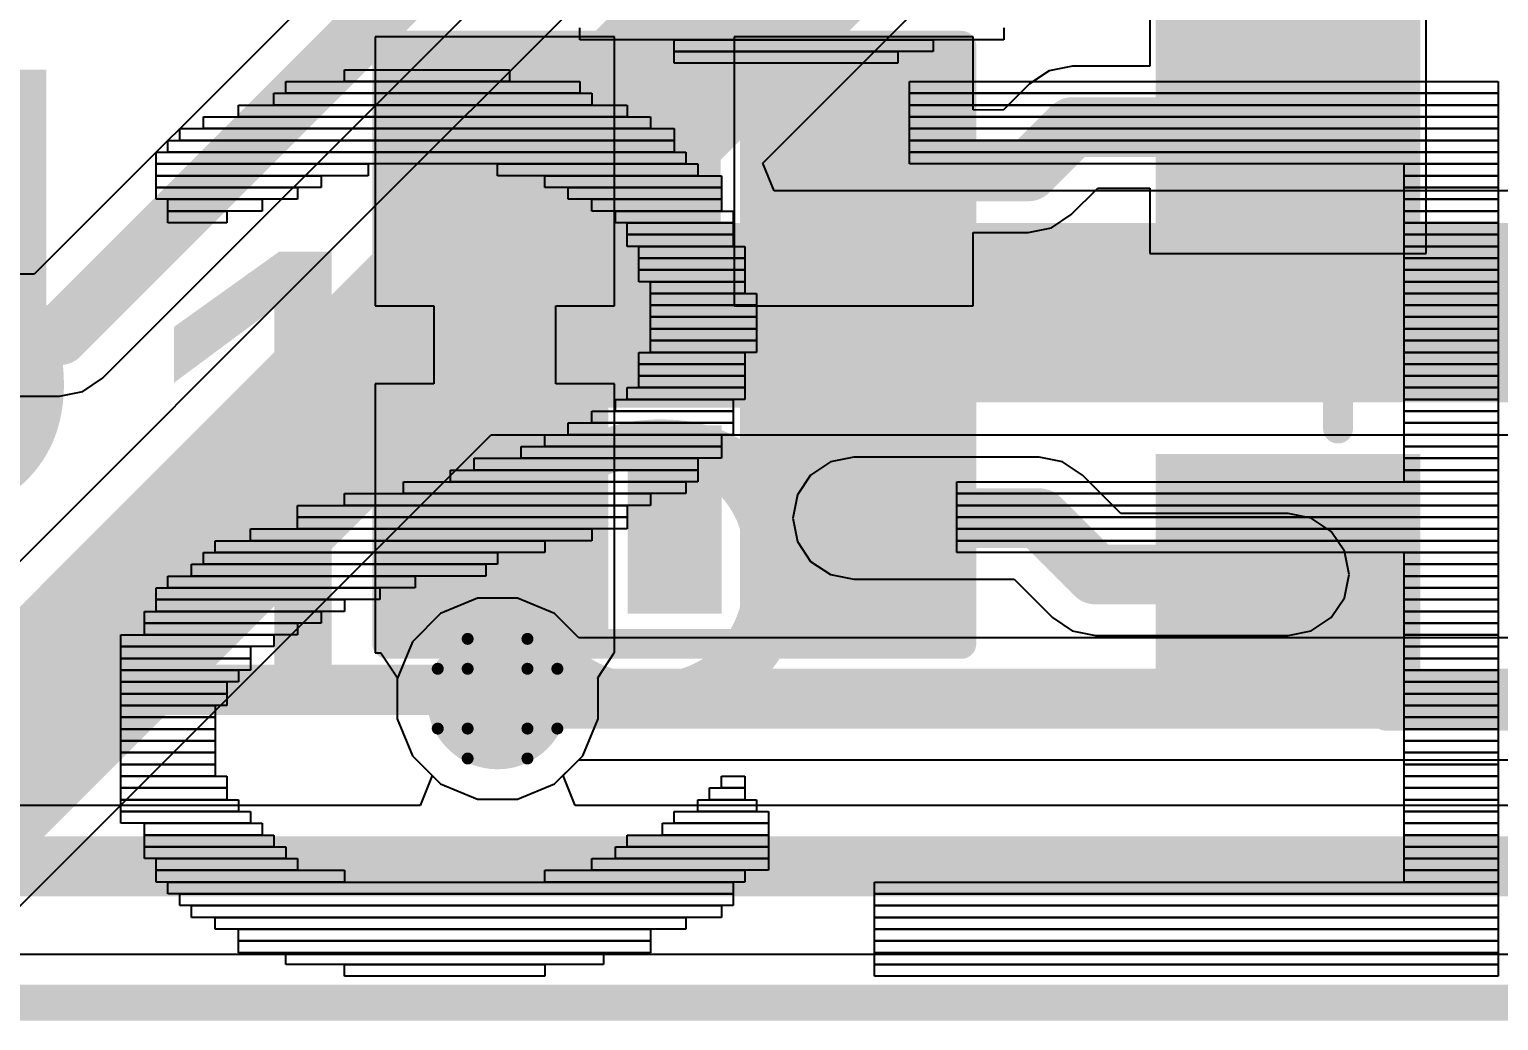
# Model space of a CAD drawing. Header units: inches. Extents: x -1 to 13, y -1.6 to 0.5.
# Drawn here: x 0.399 to 0.6446, y -1.4986 to -1.3329 of the extents above; entities that cross this region are included whole.
import ezdxf

# ---------------------------------------------------------------- set-up
doc = ezdxf.new("R2010")
doc.units = ezdxf.units.IN
doc.header["$MEASUREMENT"] = 0
for name, color, linetype in [('Board_outline', 216, 'Continuous'), ('Bottom Layer', 5, 'Continuous'), ('Bottom Overlay', 54, 'Continuous'), ('Drill Drawing', 1, 'Continuous'), ('Top Glue Points', 56, 'Continuous'), ('Top Layer', 1, 'Continuous'), ('Top Overlay', 2, 'Continuous'), ('Top Paste', 8, 'Continuous'), ('Top Solder', 216, 'Continuous'), ('Via Holes', 16, 'Continuous')]:
    doc.layers.add(name, color=color, linetype=linetype)
doc.styles.add('Arial', font='', dxfattribs={"height": 0.2})
doc.styles.get('Arial').set_extended_font_data('Arial')

# ---------------------------------------------------------------- blocks, each defined once
blk = doc.blocks.new('SOT_23_1')
at = {"layer": 'Top Layer'}
for points in [[(-0.01614, 0.05748), (0.01614, 0.05748), (0.01614, 0.02126), (-0.01614, 0.02126)], [(-0.05354, -0.02126), (-0.02126, -0.02126), (-0.02126, -0.05748), (-0.05354, -0.05748)], [(0.02126, -0.02126), (0.05354, -0.02126), (0.05354, -0.05748), (0.02126, -0.05748)]]:
    blk.add_hatch(color=1, dxfattribs=at).paths.add_polyline_path(points)
at = {"layer": 'Top Paste'}
for points in [[(-0.01614, 0.05748), (0.01614, 0.05748), (0.01614, 0.02126), (-0.01614, 0.02126)], [(-0.05354, -0.02126), (-0.02126, -0.02126), (-0.02126, -0.05748), (-0.05354, -0.05748)], [(0.02126, -0.02126), (0.05354, -0.02126), (0.05354, -0.05748), (0.02126, -0.05748)]]:
    blk.add_hatch(color=8, dxfattribs=at).paths.add_polyline_path(points)
at = {"layer": 'Top Solder'}
for points in [[(-0.02014, 0.06148), (0.02014, 0.06148), (0.02014, 0.01726), (-0.02014, 0.01726)], [(-0.05754, -0.01726), (-0.01726, -0.01726), (-0.01726, -0.06148), (-0.05754, -0.06148)], [(0.01726, -0.01726), (0.05754, -0.01726), (0.05754, -0.06148), (0.01726, -0.06148)]]:
    blk.add_hatch(color=216, dxfattribs=at).paths.add_polyline_path(points)
at = {"layer": 'Top Overlay', "const_width": 0.005}
for points in [[(-0.061, -0.023), (-0.061, 0.032)], [(-0.022, 0.032), (-0.061, 0.032)], [(0.061, 0.032), (0.022, 0.032)], [(0.061, -0.023), (0.061, 0.032)], [(0.013, -0.031), (-0.013, -0.031)], [(-0.061, -0.046), (-0.066, -0.041)], [(-0.066, -0.051), (-0.066, -0.041)], [(-0.066, -0.051), (-0.061, -0.046)]]:
    blk.add_lwpolyline(points, dxfattribs=at)
at = {"layer": 'Top Overlay', "const_width": 0.0025}
for points in [[(-0.06225, 0.032, 1), (-0.05975, 0.032, 1)], [(-0.06225, 0.032, 1), (-0.05975, 0.032, 1)], [(-0.02325, 0.032, 1), (-0.02075, 0.032, 1)], [(0.02075, 0.032, 1), (0.02325, 0.032, 1)], [(0.05975, 0.032, 1), (0.06225, 0.032, 1)], [(0.05975, 0.032, 1), (0.06225, 0.032, 1)], [(-0.06225, -0.023, 1), (-0.05975, -0.023, 1)], [(0.05975, -0.023, 1), (0.06225, -0.023, 1)], [(-0.01425, -0.031, 1), (-0.01175, -0.031, 1)], [(0.01175, -0.031, 1), (0.01425, -0.031, 1)], [(-0.06725, -0.041, 1), (-0.06475, -0.041, 1)], [(-0.06725, -0.041, 1), (-0.06475, -0.041, 1)], [(-0.06225, -0.046, 1), (-0.05975, -0.046, 1)], [(-0.06225, -0.046, 1), (-0.05975, -0.046, 1)], [(-0.06725, -0.051, 1), (-0.06475, -0.051, 1)], [(-0.06725, -0.051, 1), (-0.06475, -0.051, 1)]]:
    blk.add_lwpolyline(points, format="xyb", close=True, dxfattribs=at)
blk = doc.blocks.new('RES_0603_17')
at = {"layer": 'Top Layer'}
for points in [[(-0.015, 0.0175), (-0.015, -0.0175), (-0.045, -0.0175), (-0.045, 0.0175)], [(0.045, 0.0175), (0.045, -0.0175), (0.015, -0.0175), (0.015, 0.0175)]]:
    blk.add_hatch(color=1, dxfattribs=at).paths.add_polyline_path(points)
at = {"layer": 'Top Paste'}
for points in [[(-0.015, 0.0175), (-0.015, -0.0175), (-0.045, -0.0175), (-0.045, 0.0175)], [(0.045, 0.0175), (0.045, -0.0175), (0.015, -0.0175), (0.015, 0.0175)]]:
    blk.add_hatch(color=8, dxfattribs=at).paths.add_polyline_path(points)
at = {"layer": 'Top Solder'}
for points in [[(-0.011, 0.0215), (-0.011, -0.0215), (-0.049, -0.0215), (-0.049, 0.0215)], [(0.049, 0.0215), (0.049, -0.0215), (0.011, -0.0215), (0.011, 0.0215)]]:
    blk.add_hatch(color=216, dxfattribs=at).paths.add_polyline_path(points)
at = {"layer": 'Top Overlay', "const_width": 0.005}
for points in [[(-0.048, 0.021), (0.048, 0.021)], [(-0.048, -0.021), (-0.048, 0.021)], [(0.048, -0.021), (0.048, 0.021)], [(-0.048, -0.021), (0.048, -0.021)]]:
    blk.add_lwpolyline(points, dxfattribs=at)
at = {"layer": 'Top Overlay', "const_width": 0.0025}
for points in [[(-0.04925, 0.021, 1), (-0.04675, 0.021, 1)], [(-0.04925, 0.021, 1), (-0.04675, 0.021, 1)], [(0.04675, 0.021, 1), (0.04925, 0.021, 1)], [(0.04675, 0.021, 1), (0.04925, 0.021, 1)], [(-0.04925, -0.021, 1), (-0.04675, -0.021, 1)], [(-0.04925, -0.021, 1), (-0.04675, -0.021, 1)], [(0.04675, -0.021, 1), (0.04925, -0.021, 1)], [(0.04675, -0.021, 1), (0.04925, -0.021, 1)]]:
    blk.add_lwpolyline(points, format="xyb", close=True, dxfattribs=at)
blk = doc.blocks.new('LED_0603_64')
at = {"layer": 'Top Layer'}
for points in [[(-0.03937, 0.01969), (-0.01969, 0.01969), (-0.01969, -0.01969), (-0.03937, -0.01969)], [(0.01969, 0.01969), (0.03937, 0.01969), (0.03937, -0.01969), (0.01969, -0.01969)]]:
    blk.add_hatch(color=1, dxfattribs=at).paths.add_polyline_path(points)
at = {"layer": 'Top Overlay'}
blk.add_hatch(color=2, dxfattribs=at).paths.add_polyline_path([(0.044, -0.026), (0.069, -0.026), (0.069, 0.026), (0.044, 0.026)])
at = {"layer": 'Top Paste'}
for points in [[(-0.03937, 0.01969), (-0.01969, 0.01969), (-0.01969, -0.01969), (-0.03937, -0.01969)], [(0.01969, 0.01969), (0.03937, 0.01969), (0.03937, -0.01969), (0.01969, -0.01969)]]:
    blk.add_hatch(color=8, dxfattribs=at).paths.add_polyline_path(points)
at = {"layer": 'Top Solder'}
for points in [[(-0.04337, 0.02369), (-0.01569, 0.02369), (-0.01569, -0.02369), (-0.04337, -0.02369)], [(0.01569, 0.02369), (0.04337, 0.02369), (0.04337, -0.02369), (0.01569, -0.02369)]]:
    blk.add_hatch(color=216, dxfattribs=at).paths.add_polyline_path(points)
at = {"layer": 'Top Overlay', "const_width": 0.005}
for points in [[(-0.044, 0.024), (-0.017, 0.024)], [(-0.044, -0.024), (-0.044, 0.024)], [(0.017, 0.024), (0.044, 0.024)], [(0.044, -0.024), (0.044, 0.024)], [(-0.044, -0.024), (-0.017, -0.024)], [(0.017, -0.024), (0.044, -0.024)]]:
    blk.add_lwpolyline(points, dxfattribs=at)
at = {"layer": 'Top Overlay', "const_width": 0.0025}
for points in [[(-0.04525, 0.024, 1), (-0.04275, 0.024, 1)], [(-0.04525, 0.024, 1), (-0.04275, 0.024, 1)], [(-0.01825, 0.024, 1), (-0.01575, 0.024, 1)], [(0.01575, 0.024, 1), (0.01825, 0.024, 1)], [(0.04275, 0.024, 1), (0.04525, 0.024, 1)], [(0.04275, 0.024, 1), (0.04525, 0.024, 1)], [(-0.04525, -0.024, 1), (-0.04275, -0.024, 1)], [(-0.04525, -0.024, 1), (-0.04275, -0.024, 1)], [(-0.01825, -0.024, 1), (-0.01575, -0.024, 1)], [(0.01575, -0.024, 1), (0.01825, -0.024, 1)], [(0.04275, -0.024, 1), (0.04525, -0.024, 1)], [(0.04275, -0.024, 1), (0.04525, -0.024, 1)]]:
    blk.add_lwpolyline(points, format="xyb", close=True, dxfattribs=at)
blk = doc.blocks.new('RES_0603_110')
at = {"layer": 'Top Layer'}
for points in [[(-0.015, 0.0175), (-0.015, -0.0175), (-0.045, -0.0175), (-0.045, 0.0175)], [(0.045, 0.0175), (0.045, -0.0175), (0.015, -0.0175), (0.015, 0.0175)]]:
    blk.add_hatch(color=1, dxfattribs=at).paths.add_polyline_path(points)
at = {"layer": 'Top Paste'}
for points in [[(-0.015, 0.0175), (-0.015, -0.0175), (-0.045, -0.0175), (-0.045, 0.0175)], [(0.045, 0.0175), (0.045, -0.0175), (0.015, -0.0175), (0.015, 0.0175)]]:
    blk.add_hatch(color=8, dxfattribs=at).paths.add_polyline_path(points)
at = {"layer": 'Top Solder'}
for points in [[(-0.011, 0.0215), (-0.011, -0.0215), (-0.049, -0.0215), (-0.049, 0.0215)], [(0.049, 0.0215), (0.049, -0.0215), (0.011, -0.0215), (0.011, 0.0215)]]:
    blk.add_hatch(color=216, dxfattribs=at).paths.add_polyline_path(points)
at = {"layer": 'Top Overlay', "const_width": 0.005}
for points in [[(-0.048, 0.021), (0.048, 0.021)], [(-0.048, -0.021), (-0.048, 0.021)], [(0.048, -0.021), (0.048, 0.021)], [(-0.048, -0.021), (0.048, -0.021)]]:
    blk.add_lwpolyline(points, dxfattribs=at)
at = {"layer": 'Top Overlay', "const_width": 0.0025}
for points in [[(-0.04925, 0.021, 1), (-0.04675, 0.021, 1)], [(-0.04925, 0.021, 1), (-0.04675, 0.021, 1)], [(0.04675, 0.021, 1), (0.04925, 0.021, 1)], [(0.04675, 0.021, 1), (0.04925, 0.021, 1)], [(-0.04925, -0.021, 1), (-0.04675, -0.021, 1)], [(-0.04925, -0.021, 1), (-0.04675, -0.021, 1)], [(0.04675, -0.021, 1), (0.04925, -0.021, 1)], [(0.04675, -0.021, 1), (0.04925, -0.021, 1)]]:
    blk.add_lwpolyline(points, format="xyb", close=True, dxfattribs=at)

msp = doc.modelspace()

# ---------------------------------------------------------------- hatches: boundary and pattern name
at = {"layer": 'Bottom Layer'}
h = msp.add_hatch(color=5, dxfattribs=at)
edge = h.paths.add_edge_path()
edge.add_arc((0.47725, -1.44478), 0.01181, 0, 360)
at = {"layer": 'Top Glue Points'}
for points in [[(0.4988, -1.34086), (0.4988, -1.37236), (0.51454, -1.37236), (0.51454, -1.34086)], [(0.499, -1.39906), (0.499, -1.43056), (0.51474, -1.43056), (0.51474, -1.39906)]]:
    msp.add_hatch(color=56, dxfattribs=at).paths.add_polyline_path(points)
at = {"layer": 'Top Layer'}
h = msp.add_hatch(color=1, dxfattribs=at)
edge = h.paths.add_edge_path()
edge.add_arc((0.47725, -1.44478), 0.01181, 0, 360)
at = {"layer": 'Via Holes'}
h = msp.add_hatch(color=7, dxfattribs=at)
edge = h.paths.add_edge_path()
edge.add_arc((0.47725, -1.44478), 0.00591, 0, 360)

# ---------------------------------------------------------------- linework, layer by layer
at = {"layer": 'Board_outline', "const_width": 0.006}
msp.add_lwpolyline([(-0.65035, -1.49561), (2.89296, -1.49561)], dxfattribs=at)
at = {"layer": 'Bottom Layer'}
for p, q in [((0.69796, -1.07562), (0.39978, -1.3738)), ((0.41121, -1.39121), (0.72012, -1.0823)), ((0.73061, -1.08855), (0.45333, -1.36583)), ((0.5216, -1.35523), (0.76542, -1.11142)), ((0.52352, -1.35985), (0.5216, -1.35523)), ((1.33209, -1.35985), (0.52352, -1.35985)), ((0.45333, -1.36583), (0.36894, -1.45022)), ((0.39978, -1.3738), (-0.20978, -1.3738)), ((0.4079, -1.39342), (0.41121, -1.39121)), ((-0.214, -1.3942), (0.404, -1.3942)), ((0.404, -1.3942), (0.4079, -1.39342)), ((0.39426, -1.48258), (0.4762, -1.40064)), ((0.4762, -1.40064), (0.70726, -1.40064)), ((0.47391, -1.42797), (0.46773, -1.43053)), ((0.4806, -1.42797), (0.47391, -1.42797)), ((0.48678, -1.43053), (0.4806, -1.42797)), ((0.46773, -1.43053), (0.463, -1.43526)), ((0.49083, -1.43459), (0.48678, -1.43053)), ((0.71262, -1.43459), (0.49083, -1.43459)), ((0.463, -1.43526), (0.46044, -1.44144)), ((0.46044, -1.44144), (0.46044, -1.44813)), ((0.46044, -1.44813), (0.463, -1.45431)), ((0.463, -1.45431), (0.46773, -1.45904)), ((0.48678, -1.45904), (0.49083, -1.45498)), ((0.49083, -1.45498), (0.82257, -1.45498)), ((0.46773, -1.45904), (0.47391, -1.46159)), ((0.4806, -1.46159), (0.48678, -1.45904)), ((0.47391, -1.46159), (0.4806, -1.46159)), ((0.81945, -1.48758), (0.39633, -1.48758))]:
    msp.add_line(p, q, dxfattribs=at)
for points, const_width in [([(0.404, -1.384), (0.71291, -1.07509)], 0.01), ([(0.46775, -1.38025), (0.751, -1.097)], 0.03), ([(0.37739, -1.47061), (0.46775, -1.38025)], 0.03), ([(0.46775, -1.38025), (1.61226, -1.38025)], 0.03), ([(-0.214, -1.384), (0.404, -1.384)], 0.01), ([(0.47725, -1.44478), (1.87022, -1.44478)], 0.01)]:
    msp.add_lwpolyline(points, dxfattribs=dict(at, const_width=const_width))
for points, const_width in [([(0.46025, -1.38025, 1), (0.47525, -1.38025, 1)], 0.015), ([(0.46025, -1.38025, 1), (0.47525, -1.38025, 1)], 0.015), ([(0.46025, -1.38025, 1), (0.47525, -1.38025, 1)], 0.015), ([(0.4015, -1.384, 1), (0.4065, -1.384, 1)], 0.005), ([(0.4015, -1.384, 1), (0.4065, -1.384, 1)], 0.005), ([(0.47475, -1.44478, 1), (0.47975, -1.44478, 1)], 0.005)]:
    msp.add_lwpolyline(points, format="xyb", close=True, dxfattribs=dict(at, const_width=const_width))
at = {"layer": 'Bottom Overlay'}
for p, q in [((0.49103, -1.3346), (0.49103, -1.33263)), ((0.5619, -1.33263), (0.5619, -1.3346)), ((0.5619, -1.3346), (0.49103, -1.3346)), ((0.50679, -1.33657), (0.50679, -1.3346)), ((0.50679, -1.3346), (0.5501, -1.3346)), ((0.5501, -1.3346), (0.5501, -1.33657)), ((0.5501, -1.33657), (0.50679, -1.33657)), ((0.50679, -1.33854), (0.50679, -1.33657)), ((0.50679, -1.33657), (0.54419, -1.33657)), ((0.54419, -1.33854), (0.50679, -1.33854)), ((0.54419, -1.33657), (0.54419, -1.33854)), ((0.45166, -1.34159), (0.45166, -1.33963)), ((0.45166, -1.33963), (0.47923, -1.33963)), ((0.47923, -1.33963), (0.47923, -1.34159)), ((0.43985, -1.34553), (0.43985, -1.34356)), ((0.43985, -1.34356), (0.49301, -1.34356)), ((0.44183, -1.34356), (0.44183, -1.34159)), ((0.44183, -1.34159), (0.49103, -1.34159)), ((0.49103, -1.34356), (0.44183, -1.34356)), ((0.47923, -1.34159), (0.45166, -1.34159)), ((0.49103, -1.34159), (0.49103, -1.34356)), ((0.49301, -1.34356), (0.49301, -1.34553)), ((0.54615, -1.34356), (0.54615, -1.34159)), ((0.54615, -1.34159), (0.64458, -1.34159)), ((0.64458, -1.34356), (0.54615, -1.34356)), ((0.54615, -1.34553), (0.54615, -1.34356)), ((0.54615, -1.34356), (0.64458, -1.34356)), ((0.64458, -1.34159), (0.64458, -1.34356)), ((0.64458, -1.34356), (0.64458, -1.34553)), ((0.43395, -1.3475), (0.43395, -1.34553)), ((0.43395, -1.34553), (0.49891, -1.34553)), ((0.49301, -1.34553), (0.43985, -1.34553)), ((0.49891, -1.34553), (0.49891, -1.3475)), ((0.64458, -1.34553), (0.54615, -1.34553)), ((0.54615, -1.3475), (0.54615, -1.34553)), ((0.54615, -1.34553), (0.64458, -1.34553)), ((0.64458, -1.34553), (0.64458, -1.3475)), ((0.42805, -1.34947), (0.42805, -1.3475)), ((0.42805, -1.3475), (0.50284, -1.3475)), ((0.49891, -1.3475), (0.43395, -1.3475)), ((0.50284, -1.3475), (0.50284, -1.34947)), ((0.64458, -1.3475), (0.54615, -1.3475)), ((0.54615, -1.34947), (0.54615, -1.3475)), ((0.54615, -1.3475), (0.64458, -1.3475)), ((0.64458, -1.3475), (0.64458, -1.34947)), ((0.42411, -1.35144), (0.42411, -1.34947)), ((0.42411, -1.34947), (0.50679, -1.34947)), ((0.50284, -1.34947), (0.42805, -1.34947)), ((0.50679, -1.34947), (0.50679, -1.35144)), ((0.64458, -1.34947), (0.54615, -1.34947)), ((0.54615, -1.35144), (0.54615, -1.34947)), ((0.54615, -1.34947), (0.64458, -1.34947)), ((0.64458, -1.34947), (0.64458, -1.35144)), ((0.42018, -1.35537), (0.42018, -1.3534)), ((0.42018, -1.3534), (0.50875, -1.3534)), ((0.42214, -1.3534), (0.42214, -1.35144)), ((0.42214, -1.35144), (0.50679, -1.35144)), ((0.50679, -1.3534), (0.42214, -1.3534)), ((0.50679, -1.35144), (0.42411, -1.35144)), ((0.50679, -1.35144), (0.50679, -1.3534)), ((0.50875, -1.3534), (0.50875, -1.35537)), ((0.64458, -1.35144), (0.54615, -1.35144)), ((0.54615, -1.3534), (0.54615, -1.35144)), ((0.54615, -1.35144), (0.64458, -1.35144)), ((0.64458, -1.3534), (0.54615, -1.3534)), ((0.54615, -1.35537), (0.54615, -1.3534)), ((0.54615, -1.3534), (0.64458, -1.3534)), ((0.64458, -1.35144), (0.64458, -1.3534)), ((0.64458, -1.3534), (0.64458, -1.35537)), ((0.42018, -1.35734), (0.42018, -1.35537)), ((0.42018, -1.35537), (0.4556, -1.35537)), ((0.50875, -1.35537), (0.42018, -1.35537)), ((0.4556, -1.35537), (0.4556, -1.35734)), ((0.47725, -1.35734), (0.47725, -1.35537)), ((0.47725, -1.35537), (0.51072, -1.35537)), ((0.51072, -1.35537), (0.51072, -1.35734)), ((0.64458, -1.35537), (0.54615, -1.35537)), ((0.62884, -1.35734), (0.62884, -1.35537)), ((0.62884, -1.35537), (0.64458, -1.35537)), ((0.64458, -1.35537), (0.64458, -1.35734)), ((0.4556, -1.35734), (0.42018, -1.35734)), ((0.42018, -1.35931), (0.42018, -1.35734)), ((0.42018, -1.35734), (0.44773, -1.35734)), ((0.44773, -1.35734), (0.44773, -1.35931)), ((0.51072, -1.35734), (0.47725, -1.35734)), ((0.48513, -1.35931), (0.48513, -1.35734)), ((0.48513, -1.35734), (0.51467, -1.35734)), ((0.51467, -1.35734), (0.51467, -1.35931)), ((0.64458, -1.35734), (0.62884, -1.35734)), ((0.62884, -1.35931), (0.62884, -1.35734)), ((0.62884, -1.35734), (0.64458, -1.35734)), ((0.64458, -1.35734), (0.64458, -1.35931)), ((0.44773, -1.35931), (0.42018, -1.35931)), ((0.42018, -1.36128), (0.42018, -1.35931)), ((0.42018, -1.35931), (0.44379, -1.35931)), ((0.44379, -1.35931), (0.44379, -1.36128)), ((0.51467, -1.35931), (0.48513, -1.35931)), ((0.48907, -1.36128), (0.48907, -1.35931)), ((0.48907, -1.35931), (0.51467, -1.35931)), ((0.51467, -1.35931), (0.51467, -1.36128)), ((0.62884, -1.36128), (0.62884, -1.35931)), ((0.62884, -1.35931), (0.64458, -1.35931)), ((0.64458, -1.35931), (0.62884, -1.35931)), ((0.64458, -1.35931), (0.64458, -1.36128)), ((0.44379, -1.36128), (0.42018, -1.36128)), ((0.42214, -1.36325), (0.42214, -1.36128)), ((0.42214, -1.36128), (0.43789, -1.36128)), ((0.43789, -1.36325), (0.42214, -1.36325)), ((0.42214, -1.36522), (0.42214, -1.36325)), ((0.42214, -1.36325), (0.43199, -1.36325)), ((0.43199, -1.36325), (0.43199, -1.36522)), ((0.43789, -1.36128), (0.43789, -1.36325)), ((0.51467, -1.36128), (0.48907, -1.36128)), ((0.49301, -1.36325), (0.49301, -1.36128)), ((0.49301, -1.36128), (0.51467, -1.36128)), ((0.51467, -1.36325), (0.49301, -1.36325)), ((0.49695, -1.36522), (0.49695, -1.36325)), ((0.49695, -1.36325), (0.51663, -1.36325)), ((0.51467, -1.36128), (0.51467, -1.36325)), ((0.51663, -1.36325), (0.51663, -1.36522)), ((0.64458, -1.36128), (0.62884, -1.36128)), ((0.62884, -1.36325), (0.62884, -1.36128)), ((0.62884, -1.36128), (0.64458, -1.36128)), ((0.64458, -1.36325), (0.62884, -1.36325)), ((0.62884, -1.36522), (0.62884, -1.36325)), ((0.62884, -1.36325), (0.64458, -1.36325)), ((0.64458, -1.36128), (0.64458, -1.36325)), ((0.64458, -1.36325), (0.64458, -1.36522)), ((0.43199, -1.36522), (0.42214, -1.36522)), ((0.51663, -1.36522), (0.49695, -1.36522)), ((0.49891, -1.36718), (0.49891, -1.36522)), ((0.49891, -1.36522), (0.51663, -1.36522)), ((0.51663, -1.36522), (0.51663, -1.36718)), ((0.64458, -1.36522), (0.62884, -1.36522)), ((0.62884, -1.36718), (0.62884, -1.36522)), ((0.62884, -1.36522), (0.64458, -1.36522)), ((0.64458, -1.36522), (0.64458, -1.36718)), ((0.51663, -1.36718), (0.49891, -1.36718)), ((0.49891, -1.36915), (0.49891, -1.36718)), ((0.49891, -1.36718), (0.51663, -1.36718)), ((0.51663, -1.36718), (0.51663, -1.36915)), ((0.64458, -1.36718), (0.62884, -1.36718)), ((0.62884, -1.36915), (0.62884, -1.36718)), ((0.62884, -1.36718), (0.64458, -1.36718)), ((0.64458, -1.36718), (0.64458, -1.36915)), ((0.51663, -1.36915), (0.49891, -1.36915)), ((0.50089, -1.37112), (0.50089, -1.36915)), ((0.50089, -1.36915), (0.5186, -1.36915)), ((0.5186, -1.36915), (0.5186, -1.37112)), ((0.62884, -1.37112), (0.62884, -1.36915)), ((0.62884, -1.36915), (0.64458, -1.36915)), ((0.64458, -1.36915), (0.62884, -1.36915)), ((0.64458, -1.36915), (0.64458, -1.37112)), ((0.50089, -1.37309), (0.50089, -1.37112)), ((0.50089, -1.37112), (0.5186, -1.37112)), ((0.5186, -1.37112), (0.50089, -1.37112)), ((0.5186, -1.37309), (0.50089, -1.37309)), ((0.50089, -1.37506), (0.50089, -1.37309)), ((0.50089, -1.37309), (0.5186, -1.37309)), ((0.5186, -1.37112), (0.5186, -1.37309)), ((0.5186, -1.37309), (0.5186, -1.37506)), ((0.62884, -1.37309), (0.62884, -1.37112)), ((0.62884, -1.37112), (0.64458, -1.37112)), ((0.64458, -1.37112), (0.62884, -1.37112)), ((0.64458, -1.37309), (0.62884, -1.37309)), ((0.62884, -1.37506), (0.62884, -1.37309)), ((0.62884, -1.37309), (0.64458, -1.37309)), ((0.64458, -1.37112), (0.64458, -1.37309)), ((0.64458, -1.37309), (0.64458, -1.37506)), ((0.5186, -1.37506), (0.50089, -1.37506)), ((0.50284, -1.37703), (0.50284, -1.37506)), ((0.50284, -1.37506), (0.5186, -1.37506)), ((0.5186, -1.37506), (0.5186, -1.37703)), ((0.64458, -1.37506), (0.62884, -1.37506)), ((0.62884, -1.37703), (0.62884, -1.37506)), ((0.62884, -1.37506), (0.64458, -1.37506)), ((0.64458, -1.37506), (0.64458, -1.37703)), ((0.5186, -1.37703), (0.50284, -1.37703)), ((0.50284, -1.379), (0.50284, -1.37703)), ((0.50284, -1.37703), (0.52057, -1.37703)), ((0.52057, -1.37703), (0.52057, -1.379)), ((0.64458, -1.37703), (0.62884, -1.37703)), ((0.62884, -1.379), (0.62884, -1.37703)), ((0.62884, -1.37703), (0.64458, -1.37703)), ((0.64458, -1.37703), (0.64458, -1.379)), ((0.52057, -1.379), (0.50284, -1.379)), ((0.50284, -1.38096), (0.50284, -1.379)), ((0.50284, -1.379), (0.52057, -1.379)), ((0.52057, -1.379), (0.52057, -1.38096)), ((0.62884, -1.38096), (0.62884, -1.379)), ((0.62884, -1.379), (0.64458, -1.379)), ((0.64458, -1.379), (0.62884, -1.379)), ((0.64458, -1.379), (0.64458, -1.38096)), ((0.52057, -1.38096), (0.50284, -1.38096)), ((0.50284, -1.38293), (0.50284, -1.38096)), ((0.50284, -1.38096), (0.52057, -1.38096)), ((0.52057, -1.38293), (0.50284, -1.38293)), ((0.50284, -1.3849), (0.50284, -1.38293)), ((0.50284, -1.38293), (0.52057, -1.38293)), ((0.52057, -1.38096), (0.52057, -1.38293)), ((0.52057, -1.38293), (0.52057, -1.3849)), ((0.62884, -1.38293), (0.62884, -1.38096)), ((0.62884, -1.38096), (0.64458, -1.38096)), ((0.64458, -1.38096), (0.62884, -1.38096)), ((0.64458, -1.38293), (0.62884, -1.38293)), ((0.62884, -1.3849), (0.62884, -1.38293)), ((0.62884, -1.38293), (0.64458, -1.38293)), ((0.64458, -1.38096), (0.64458, -1.38293)), ((0.64458, -1.38293), (0.64458, -1.3849)), ((0.52057, -1.3849), (0.50284, -1.3849)), ((0.50284, -1.38687), (0.50284, -1.3849)), ((0.50284, -1.3849), (0.52057, -1.3849)), ((0.52057, -1.3849), (0.52057, -1.38687)), ((0.64458, -1.3849), (0.62884, -1.3849)), ((0.62884, -1.38687), (0.62884, -1.3849)), ((0.62884, -1.3849), (0.64458, -1.3849)), ((0.64458, -1.3849), (0.64458, -1.38687)), ((0.50089, -1.38884), (0.50089, -1.38687)), ((0.50089, -1.38687), (0.5186, -1.38687)), ((0.52057, -1.38687), (0.50284, -1.38687)), ((0.5186, -1.38687), (0.5186, -1.38884)), ((0.64458, -1.38687), (0.62884, -1.38687)), ((0.62884, -1.38884), (0.62884, -1.38687)), ((0.62884, -1.38687), (0.64458, -1.38687)), ((0.64458, -1.38687), (0.64458, -1.38884)), ((0.5186, -1.38884), (0.50089, -1.38884)), ((0.50089, -1.39081), (0.50089, -1.38884)), ((0.50089, -1.38884), (0.5186, -1.38884)), ((0.5186, -1.38884), (0.5186, -1.39081)), ((0.64458, -1.38884), (0.62884, -1.38884)), ((0.62884, -1.39081), (0.62884, -1.38884)), ((0.62884, -1.38884), (0.64458, -1.38884)), ((0.64458, -1.38884), (0.64458, -1.39081)), ((0.49891, -1.39474), (0.49891, -1.39277)), ((0.49891, -1.39277), (0.5186, -1.39277)), ((0.5186, -1.39081), (0.50089, -1.39081)), ((0.50089, -1.39277), (0.50089, -1.39081)), ((0.50089, -1.39081), (0.5186, -1.39081)), ((0.5186, -1.39277), (0.50089, -1.39277)), ((0.5186, -1.39081), (0.5186, -1.39277)), ((0.5186, -1.39277), (0.5186, -1.39474)), ((0.64458, -1.39081), (0.62884, -1.39081)), ((0.62884, -1.39277), (0.62884, -1.39081)), ((0.62884, -1.39081), (0.64458, -1.39081)), ((0.62884, -1.39474), (0.62884, -1.39277)), ((0.62884, -1.39277), (0.64458, -1.39277)), ((0.64458, -1.39277), (0.62884, -1.39277)), ((0.64458, -1.39081), (0.64458, -1.39277)), ((0.64458, -1.39277), (0.64458, -1.39474)), ((0.49695, -1.39671), (0.49695, -1.39474)), ((0.49695, -1.39474), (0.51663, -1.39474)), ((0.5186, -1.39474), (0.49891, -1.39474)), ((0.51663, -1.39474), (0.51663, -1.39671)), ((0.64458, -1.39474), (0.62884, -1.39474)), ((0.62884, -1.39671), (0.62884, -1.39474)), ((0.62884, -1.39474), (0.64458, -1.39474)), ((0.64458, -1.39474), (0.64458, -1.39671)), ((0.49301, -1.39868), (0.49301, -1.39671)), ((0.49301, -1.39671), (0.51663, -1.39671)), ((0.51663, -1.39671), (0.49695, -1.39671)), ((0.51663, -1.39671), (0.51663, -1.39868)), ((0.64458, -1.39671), (0.62884, -1.39671)), ((0.62884, -1.39868), (0.62884, -1.39671)), ((0.62884, -1.39671), (0.64458, -1.39671)), ((0.64458, -1.39671), (0.64458, -1.39868)), ((0.48907, -1.40065), (0.48907, -1.39868)), ((0.48907, -1.39868), (0.51663, -1.39868)), ((0.51663, -1.39868), (0.49301, -1.39868)), ((0.51663, -1.39868), (0.51663, -1.40065)), ((0.64458, -1.39868), (0.62884, -1.39868)), ((0.62884, -1.40065), (0.62884, -1.39868)), ((0.62884, -1.39868), (0.64458, -1.39868)), ((0.64458, -1.39868), (0.64458, -1.40065)), ((0.48119, -1.40459), (0.48119, -1.40262)), ((0.48119, -1.40262), (0.51467, -1.40262)), ((0.48513, -1.40262), (0.48513, -1.40065)), ((0.48513, -1.40065), (0.51467, -1.40065)), ((0.51467, -1.40262), (0.48513, -1.40262)), ((0.51663, -1.40065), (0.48907, -1.40065)), ((0.51467, -1.40065), (0.51467, -1.40262)), ((0.51467, -1.40262), (0.51467, -1.40459)), ((0.64458, -1.40065), (0.62884, -1.40065)), ((0.62884, -1.40262), (0.62884, -1.40065)), ((0.62884, -1.40065), (0.64458, -1.40065)), ((0.62884, -1.40459), (0.62884, -1.40262)), ((0.62884, -1.40262), (0.64458, -1.40262)), ((0.64458, -1.40262), (0.62884, -1.40262)), ((0.64458, -1.40065), (0.64458, -1.40262)), ((0.64458, -1.40262), (0.64458, -1.40459)), ((0.47332, -1.40655), (0.47332, -1.40459)), ((0.47332, -1.40459), (0.51072, -1.40459)), ((0.51467, -1.40459), (0.48119, -1.40459)), ((0.51072, -1.40459), (0.51072, -1.40655)), ((0.62884, -1.40655), (0.62884, -1.40459)), ((0.62884, -1.40459), (0.64458, -1.40459)), ((0.64458, -1.40459), (0.62884, -1.40459)), ((0.64458, -1.40459), (0.64458, -1.40655)), ((0.46938, -1.40852), (0.46938, -1.40655)), ((0.46938, -1.40655), (0.51072, -1.40655)), ((0.51072, -1.40655), (0.47332, -1.40655)), ((0.51072, -1.40655), (0.51072, -1.40852)), ((0.62884, -1.40852), (0.62884, -1.40655)), ((0.62884, -1.40655), (0.64458, -1.40655)), ((0.64458, -1.40655), (0.62884, -1.40655)), ((0.64458, -1.40655), (0.64458, -1.40852)), ((0.46152, -1.41049), (0.46152, -1.40852)), ((0.46152, -1.40852), (0.50875, -1.40852)), ((0.51072, -1.40852), (0.46938, -1.40852)), ((0.50875, -1.40852), (0.50875, -1.41049)), ((0.55404, -1.41049), (0.55404, -1.40852)), ((0.55404, -1.40852), (0.64458, -1.40852)), ((0.64458, -1.40852), (0.62884, -1.40852)), ((0.64458, -1.40852), (0.64458, -1.41049)), ((0.44379, -1.41443), (0.44379, -1.41246)), ((0.44379, -1.41246), (0.49891, -1.41246)), ((0.45166, -1.41246), (0.45166, -1.41049)), ((0.45166, -1.41049), (0.50284, -1.41049)), ((0.50284, -1.41246), (0.45166, -1.41246)), ((0.50875, -1.41049), (0.46152, -1.41049)), ((0.49891, -1.41246), (0.49891, -1.41443)), ((0.50284, -1.41049), (0.50284, -1.41246)), ((0.64458, -1.41049), (0.55404, -1.41049)), ((0.55404, -1.41246), (0.55404, -1.41049)), ((0.55404, -1.41049), (0.64458, -1.41049)), ((0.55404, -1.41443), (0.55404, -1.41246)), ((0.55404, -1.41246), (0.64458, -1.41246)), ((0.64458, -1.41246), (0.55404, -1.41246)), ((0.64458, -1.41049), (0.64458, -1.41246)), ((0.64458, -1.41246), (0.64458, -1.41443)), ((0.44379, -1.4164), (0.44379, -1.41443)), ((0.44379, -1.41443), (0.49891, -1.41443)), ((0.49891, -1.41443), (0.44379, -1.41443)), ((0.49891, -1.41443), (0.49891, -1.4164)), ((0.55404, -1.4164), (0.55404, -1.41443)), ((0.55404, -1.41443), (0.64458, -1.41443)), ((0.64458, -1.41443), (0.55404, -1.41443)), ((0.64458, -1.41443), (0.64458, -1.4164)), ((0.43593, -1.41837), (0.43593, -1.4164)), ((0.43593, -1.4164), (0.49301, -1.4164)), ((0.49891, -1.4164), (0.44379, -1.4164)), ((0.49301, -1.4164), (0.49301, -1.41837)), ((0.55404, -1.41837), (0.55404, -1.4164)), ((0.55404, -1.4164), (0.64458, -1.4164)), ((0.64458, -1.4164), (0.55404, -1.4164)), ((0.64458, -1.4164), (0.64458, -1.41837)), ((0.43001, -1.42033), (0.43001, -1.41837)), ((0.43001, -1.41837), (0.48513, -1.41837)), ((0.49301, -1.41837), (0.43593, -1.41837)), ((0.48513, -1.41837), (0.48513, -1.42033)), ((0.55404, -1.42033), (0.55404, -1.41837)), ((0.55404, -1.41837), (0.64458, -1.41837)), ((0.64458, -1.41837), (0.55404, -1.41837)), ((0.64458, -1.41837), (0.64458, -1.42033)), ((0.42607, -1.42427), (0.42607, -1.4223)), ((0.42607, -1.4223), (0.4753, -1.4223)), ((0.42805, -1.4223), (0.42805, -1.42033)), ((0.42805, -1.42033), (0.47725, -1.42033)), ((0.47725, -1.4223), (0.42805, -1.4223)), ((0.48513, -1.42033), (0.43001, -1.42033)), ((0.4753, -1.4223), (0.4753, -1.42427)), ((0.47725, -1.42033), (0.47725, -1.4223)), ((0.64458, -1.42033), (0.55404, -1.42033)), ((0.62884, -1.4223), (0.62884, -1.42033)), ((0.62884, -1.42033), (0.64458, -1.42033)), ((0.64458, -1.4223), (0.62884, -1.4223)), ((0.62884, -1.42427), (0.62884, -1.4223)), ((0.62884, -1.4223), (0.64458, -1.4223)), ((0.64458, -1.42033), (0.64458, -1.4223)), ((0.64458, -1.4223), (0.64458, -1.42427)), ((0.42214, -1.42624), (0.42214, -1.42427)), ((0.42214, -1.42427), (0.46348, -1.42427)), ((0.4753, -1.42427), (0.42607, -1.42427)), ((0.46348, -1.42427), (0.46348, -1.42624)), ((0.62884, -1.42624), (0.62884, -1.42427)), ((0.62884, -1.42427), (0.64458, -1.42427)), ((0.64458, -1.42427), (0.62884, -1.42427)), ((0.64458, -1.42427), (0.64458, -1.42624)), ((0.42018, -1.42821), (0.42018, -1.42624)), ((0.42018, -1.42624), (0.45758, -1.42624)), ((0.46348, -1.42624), (0.42214, -1.42624)), ((0.45758, -1.42624), (0.45758, -1.42821)), ((0.62884, -1.42821), (0.62884, -1.42624)), ((0.62884, -1.42624), (0.64458, -1.42624)), ((0.64458, -1.42624), (0.62884, -1.42624)), ((0.64458, -1.42624), (0.64458, -1.42821)), ((0.45758, -1.42821), (0.42018, -1.42821)), ((0.42018, -1.43018), (0.42018, -1.42821)), ((0.42018, -1.42821), (0.45166, -1.42821)), ((0.45166, -1.42821), (0.45166, -1.43018)), ((0.64458, -1.42821), (0.62884, -1.42821)), ((0.62884, -1.43018), (0.62884, -1.42821)), ((0.62884, -1.42821), (0.64458, -1.42821)), ((0.64458, -1.42821), (0.64458, -1.43018)), ((0.4182, -1.43214), (0.4182, -1.43018)), ((0.4182, -1.43018), (0.44773, -1.43018)), ((0.44773, -1.43214), (0.4182, -1.43214)), ((0.4182, -1.43411), (0.4182, -1.43214)), ((0.4182, -1.43214), (0.44379, -1.43214)), ((0.45166, -1.43018), (0.42018, -1.43018)), ((0.44379, -1.43214), (0.44379, -1.43411)), ((0.44773, -1.43018), (0.44773, -1.43214)), ((0.62884, -1.43214), (0.62884, -1.43018)), ((0.62884, -1.43018), (0.64458, -1.43018)), ((0.64458, -1.43018), (0.62884, -1.43018)), ((0.64458, -1.43214), (0.62884, -1.43214)), ((0.62884, -1.43411), (0.62884, -1.43214)), ((0.62884, -1.43214), (0.64458, -1.43214)), ((0.64458, -1.43018), (0.64458, -1.43214)), ((0.64458, -1.43214), (0.64458, -1.43411)), ((0.41426, -1.43608), (0.41426, -1.43411)), ((0.41426, -1.43411), (0.43985, -1.43411)), ((0.44379, -1.43411), (0.4182, -1.43411)), ((0.43985, -1.43411), (0.43985, -1.43608)), ((0.62884, -1.43608), (0.62884, -1.43411)), ((0.62884, -1.43411), (0.64458, -1.43411)), ((0.64458, -1.43411), (0.62884, -1.43411)), ((0.64458, -1.43411), (0.64458, -1.43608)), ((0.43985, -1.43608), (0.41426, -1.43608)), ((0.41426, -1.43805), (0.41426, -1.43608)), ((0.41426, -1.43608), (0.43593, -1.43608)), ((0.43593, -1.43608), (0.43593, -1.43805)), ((0.64458, -1.43608), (0.62884, -1.43608)), ((0.62884, -1.43805), (0.62884, -1.43608)), ((0.62884, -1.43608), (0.64458, -1.43608)), ((0.64458, -1.43608), (0.64458, -1.43805)), ((0.43593, -1.43805), (0.41426, -1.43805)), ((0.41426, -1.44002), (0.41426, -1.43805)), ((0.41426, -1.43805), (0.43593, -1.43805)), ((0.43593, -1.43805), (0.43593, -1.44002)), ((0.62884, -1.44002), (0.62884, -1.43805)), ((0.62884, -1.43805), (0.64458, -1.43805)), ((0.64458, -1.43805), (0.62884, -1.43805)), ((0.64458, -1.43805), (0.64458, -1.44002)), ((0.41426, -1.44199), (0.41426, -1.44002)), ((0.41426, -1.44002), (0.43395, -1.44002)), ((0.43593, -1.44002), (0.41426, -1.44002)), ((0.43395, -1.44199), (0.41426, -1.44199)), ((0.41426, -1.44396), (0.41426, -1.44199)), ((0.41426, -1.44199), (0.43199, -1.44199)), ((0.43199, -1.44199), (0.43199, -1.44396)), ((0.43395, -1.44002), (0.43395, -1.44199)), ((0.64458, -1.44002), (0.62884, -1.44002)), ((0.62884, -1.44199), (0.62884, -1.44002)), ((0.62884, -1.44002), (0.64458, -1.44002)), ((0.62884, -1.44396), (0.62884, -1.44199)), ((0.62884, -1.44199), (0.64458, -1.44199)), ((0.64458, -1.44199), (0.62884, -1.44199)), ((0.64458, -1.44002), (0.64458, -1.44199)), ((0.64458, -1.44199), (0.64458, -1.44396)), ((0.43199, -1.44396), (0.41426, -1.44396)), ((0.41426, -1.44592), (0.41426, -1.44396)), ((0.41426, -1.44396), (0.43199, -1.44396)), ((0.43199, -1.44396), (0.43199, -1.44592)), ((0.62884, -1.44592), (0.62884, -1.44396)), ((0.62884, -1.44396), (0.64458, -1.44396)), ((0.64458, -1.44396), (0.62884, -1.44396)), ((0.64458, -1.44396), (0.64458, -1.44592)), ((0.43199, -1.44592), (0.41426, -1.44592)), ((0.41426, -1.44789), (0.41426, -1.44592)), ((0.41426, -1.44592), (0.43001, -1.44592)), ((0.43001, -1.44592), (0.43001, -1.44789)), ((0.64458, -1.44592), (0.62884, -1.44592)), ((0.62884, -1.44789), (0.62884, -1.44592)), ((0.62884, -1.44592), (0.64458, -1.44592)), ((0.64458, -1.44592), (0.64458, -1.44789)), ((0.43001, -1.44789), (0.41426, -1.44789)), ((0.41426, -1.44986), (0.41426, -1.44789)), ((0.41426, -1.44789), (0.43001, -1.44789)), ((0.43001, -1.44789), (0.43001, -1.44986)), ((0.64458, -1.44789), (0.62884, -1.44789)), ((0.62884, -1.44986), (0.62884, -1.44789)), ((0.62884, -1.44789), (0.64458, -1.44789)), ((0.64458, -1.44789), (0.64458, -1.44986)), ((0.43001, -1.44986), (0.41426, -1.44986)), ((0.41426, -1.45183), (0.41426, -1.44986)), ((0.41426, -1.44986), (0.43001, -1.44986)), ((0.43001, -1.45183), (0.41426, -1.45183)), ((0.41426, -1.4538), (0.41426, -1.45183)), ((0.41426, -1.45183), (0.43001, -1.45183)), ((0.43001, -1.44986), (0.43001, -1.45183)), ((0.43001, -1.45183), (0.43001, -1.4538)), ((0.62884, -1.45183), (0.62884, -1.44986)), ((0.62884, -1.44986), (0.64458, -1.44986)), ((0.64458, -1.44986), (0.62884, -1.44986)), ((0.64458, -1.45183), (0.62884, -1.45183)), ((0.62884, -1.4538), (0.62884, -1.45183)), ((0.62884, -1.45183), (0.64458, -1.45183)), ((0.64458, -1.44986), (0.64458, -1.45183)), ((0.64458, -1.45183), (0.64458, -1.4538)), ((0.43001, -1.4538), (0.41426, -1.4538)), ((0.41426, -1.45577), (0.41426, -1.4538)), ((0.41426, -1.4538), (0.43001, -1.4538)), ((0.43001, -1.4538), (0.43001, -1.45577)), ((0.62884, -1.45577), (0.62884, -1.4538)), ((0.62884, -1.4538), (0.64458, -1.4538)), ((0.64458, -1.4538), (0.62884, -1.4538)), ((0.64458, -1.4538), (0.64458, -1.45577)), ((0.41426, -1.45774), (0.41426, -1.45577)), ((0.41426, -1.45577), (0.43001, -1.45577)), ((0.43001, -1.45577), (0.41426, -1.45577)), ((0.43001, -1.45577), (0.43001, -1.45774)), ((0.64458, -1.45577), (0.62884, -1.45577)), ((0.62884, -1.45774), (0.62884, -1.45577)), ((0.62884, -1.45577), (0.64458, -1.45577)), ((0.64458, -1.45577), (0.64458, -1.45774)), ((0.41426, -1.4597), (0.41426, -1.45774)), ((0.41426, -1.45774), (0.43199, -1.45774)), ((0.43001, -1.45774), (0.41426, -1.45774)), ((0.43199, -1.45774), (0.43199, -1.4597)), ((0.51467, -1.4597), (0.51467, -1.45774)), ((0.51467, -1.45774), (0.5186, -1.45774)), ((0.5186, -1.45774), (0.5186, -1.4597)), ((0.62884, -1.4597), (0.62884, -1.45774)), ((0.62884, -1.45774), (0.64458, -1.45774)), ((0.64458, -1.45774), (0.62884, -1.45774)), ((0.64458, -1.45774), (0.64458, -1.4597)), ((0.43199, -1.4597), (0.41426, -1.4597)), ((0.41426, -1.46167), (0.41426, -1.4597)), ((0.41426, -1.4597), (0.43199, -1.4597)), ((0.43199, -1.46167), (0.41426, -1.46167)), ((0.41426, -1.46364), (0.41426, -1.46167)), ((0.41426, -1.46167), (0.43395, -1.46167)), ((0.43199, -1.4597), (0.43199, -1.46167)), ((0.43395, -1.46167), (0.43395, -1.46364)), ((0.51072, -1.46364), (0.51072, -1.46167)), ((0.51072, -1.46167), (0.52057, -1.46167)), ((0.5127, -1.46167), (0.5127, -1.4597)), ((0.5127, -1.4597), (0.5186, -1.4597)), ((0.5186, -1.46167), (0.5127, -1.46167)), ((0.5186, -1.4597), (0.51467, -1.4597)), ((0.5186, -1.4597), (0.5186, -1.46167)), ((0.52057, -1.46167), (0.52057, -1.46364)), ((0.64458, -1.4597), (0.62884, -1.4597)), ((0.62884, -1.46167), (0.62884, -1.4597)), ((0.62884, -1.4597), (0.64458, -1.4597)), ((0.62884, -1.46364), (0.62884, -1.46167)), ((0.62884, -1.46167), (0.64458, -1.46167)), ((0.64458, -1.46167), (0.62884, -1.46167)), ((0.64458, -1.4597), (0.64458, -1.46167)), ((0.64458, -1.46167), (0.64458, -1.46364)), ((0.43395, -1.46364), (0.41426, -1.46364)), ((0.41426, -1.46561), (0.41426, -1.46364)), ((0.41426, -1.46364), (0.43593, -1.46364)), ((0.43593, -1.46364), (0.43593, -1.46561)), ((0.50679, -1.46561), (0.50679, -1.46364)), ((0.50679, -1.46364), (0.52253, -1.46364)), ((0.52057, -1.46364), (0.51072, -1.46364)), ((0.52253, -1.46364), (0.52253, -1.46561)), ((0.64458, -1.46364), (0.62884, -1.46364)), ((0.62884, -1.46561), (0.62884, -1.46364)), ((0.62884, -1.46364), (0.64458, -1.46364)), ((0.64458, -1.46364), (0.64458, -1.46561)), ((0.43593, -1.46561), (0.41426, -1.46561)), ((0.4182, -1.46758), (0.4182, -1.46561)), ((0.4182, -1.46561), (0.43789, -1.46561)), ((0.43789, -1.46561), (0.43789, -1.46758)), ((0.50482, -1.46758), (0.50482, -1.46561)), ((0.50482, -1.46561), (0.52253, -1.46561)), ((0.52253, -1.46561), (0.50679, -1.46561)), ((0.52253, -1.46561), (0.52253, -1.46758)), ((0.62884, -1.46758), (0.62884, -1.46561)), ((0.62884, -1.46561), (0.64458, -1.46561)), ((0.64458, -1.46561), (0.62884, -1.46561)), ((0.64458, -1.46561), (0.64458, -1.46758)), ((0.43789, -1.46758), (0.4182, -1.46758)), ((0.4182, -1.46955), (0.4182, -1.46758)), ((0.4182, -1.46758), (0.43985, -1.46758)), ((0.43985, -1.46758), (0.43985, -1.46955)), ((0.49891, -1.46955), (0.49891, -1.46758)), ((0.49891, -1.46758), (0.52253, -1.46758)), ((0.52253, -1.46758), (0.50482, -1.46758)), ((0.52253, -1.46758), (0.52253, -1.46955)), ((0.64458, -1.46758), (0.62884, -1.46758)), ((0.62884, -1.46955), (0.62884, -1.46758)), ((0.62884, -1.46758), (0.64458, -1.46758)), ((0.64458, -1.46758), (0.64458, -1.46955)), ((0.43985, -1.46955), (0.4182, -1.46955)), ((0.4182, -1.47151), (0.4182, -1.46955)), ((0.4182, -1.46955), (0.44183, -1.46955)), ((0.44183, -1.47151), (0.4182, -1.47151)), ((0.42018, -1.47348), (0.42018, -1.47151)), ((0.42018, -1.47151), (0.44379, -1.47151)), ((0.44183, -1.46955), (0.44183, -1.47151)), ((0.44379, -1.47151), (0.44379, -1.47348)), ((0.49301, -1.47348), (0.49301, -1.47151)), ((0.49301, -1.47151), (0.52253, -1.47151)), ((0.49695, -1.47151), (0.49695, -1.46955)), ((0.49695, -1.46955), (0.52253, -1.46955)), ((0.52253, -1.47151), (0.49695, -1.47151)), ((0.52253, -1.46955), (0.49891, -1.46955)), ((0.52253, -1.46955), (0.52253, -1.47151)), ((0.52253, -1.47151), (0.52253, -1.47348)), ((0.62884, -1.47151), (0.62884, -1.46955)), ((0.62884, -1.46955), (0.64458, -1.46955)), ((0.64458, -1.46955), (0.62884, -1.46955)), ((0.64458, -1.47151), (0.62884, -1.47151)), ((0.62884, -1.47348), (0.62884, -1.47151)), ((0.62884, -1.47151), (0.64458, -1.47151)), ((0.64458, -1.46955), (0.64458, -1.47151)), ((0.64458, -1.47151), (0.64458, -1.47348)), ((0.44379, -1.47348), (0.42018, -1.47348)), ((0.42018, -1.47545), (0.42018, -1.47348)), ((0.42018, -1.47348), (0.45166, -1.47348)), ((0.45166, -1.47348), (0.45166, -1.47545)), ((0.48513, -1.47545), (0.48513, -1.47348)), ((0.48513, -1.47348), (0.5186, -1.47348)), ((0.52253, -1.47348), (0.49301, -1.47348)), ((0.5186, -1.47348), (0.5186, -1.47545)), ((0.62884, -1.47545), (0.62884, -1.47348)), ((0.62884, -1.47348), (0.64458, -1.47348)), ((0.64458, -1.47348), (0.62884, -1.47348)), ((0.64458, -1.47348), (0.64458, -1.47545)), ((0.45166, -1.47545), (0.42018, -1.47545)), ((0.42214, -1.47742), (0.42214, -1.47545)), ((0.42214, -1.47545), (0.51663, -1.47545)), ((0.5186, -1.47545), (0.48513, -1.47545)), ((0.51663, -1.47545), (0.51663, -1.47742)), ((0.54026, -1.47742), (0.54026, -1.47545)), ((0.54026, -1.47545), (0.64458, -1.47545)), ((0.64458, -1.47545), (0.62884, -1.47545)), ((0.64458, -1.47545), (0.64458, -1.47742)), ((0.51663, -1.47742), (0.42214, -1.47742)), ((0.42411, -1.47939), (0.42411, -1.47742)), ((0.42411, -1.47742), (0.51663, -1.47742)), ((0.51663, -1.47742), (0.51663, -1.47939)), ((0.64458, -1.47742), (0.54026, -1.47742)), ((0.54026, -1.47939), (0.54026, -1.47742)), ((0.54026, -1.47742), (0.64458, -1.47742)), ((0.64458, -1.47742), (0.64458, -1.47939)), ((0.51663, -1.47939), (0.42411, -1.47939)), ((0.42607, -1.48136), (0.42607, -1.47939)), ((0.42607, -1.47939), (0.51467, -1.47939)), ((0.51467, -1.48136), (0.42607, -1.48136)), ((0.43001, -1.48333), (0.43001, -1.48136)), ((0.43001, -1.48136), (0.50875, -1.48136)), ((0.50875, -1.48136), (0.50875, -1.48333)), ((0.51467, -1.47939), (0.51467, -1.48136)), ((0.64458, -1.47939), (0.54026, -1.47939)), ((0.54026, -1.48136), (0.54026, -1.47939)), ((0.54026, -1.47939), (0.64458, -1.47939)), ((0.64458, -1.48136), (0.54026, -1.48136)), ((0.54026, -1.48333), (0.54026, -1.48136)), ((0.54026, -1.48136), (0.64458, -1.48136)), ((0.64458, -1.47939), (0.64458, -1.48136)), ((0.64458, -1.48136), (0.64458, -1.48333)), ((0.50875, -1.48333), (0.43001, -1.48333)), ((0.43395, -1.48529), (0.43395, -1.48333)), ((0.43395, -1.48333), (0.50284, -1.48333)), ((0.50284, -1.48333), (0.50284, -1.48529)), ((0.54026, -1.48529), (0.54026, -1.48333)), ((0.54026, -1.48333), (0.64458, -1.48333)), ((0.64458, -1.48333), (0.54026, -1.48333)), ((0.64458, -1.48333), (0.64458, -1.48529)), ((0.50284, -1.48529), (0.43395, -1.48529)), ((0.43395, -1.48726), (0.43395, -1.48529)), ((0.43395, -1.48529), (0.50284, -1.48529)), ((0.50284, -1.48529), (0.50284, -1.48726)), ((0.54026, -1.48726), (0.54026, -1.48529)), ((0.54026, -1.48529), (0.64458, -1.48529)), ((0.64458, -1.48529), (0.54026, -1.48529)), ((0.64458, -1.48529), (0.64458, -1.48726)), ((0.50284, -1.48726), (0.43395, -1.48726)), ((0.44183, -1.48923), (0.44183, -1.48726)), ((0.44183, -1.48726), (0.49497, -1.48726)), ((0.49497, -1.48726), (0.49497, -1.48923)), ((0.54026, -1.48923), (0.54026, -1.48726)), ((0.54026, -1.48726), (0.64458, -1.48726)), ((0.64458, -1.48726), (0.54026, -1.48726)), ((0.64458, -1.48726), (0.64458, -1.48923)), ((0.49497, -1.48923), (0.44183, -1.48923)), ((0.45166, -1.4912), (0.45166, -1.48923)), ((0.45166, -1.48923), (0.48513, -1.48923)), ((0.48513, -1.4912), (0.45166, -1.4912)), ((0.48513, -1.48923), (0.48513, -1.4912)), ((0.54026, -1.4912), (0.54026, -1.48923)), ((0.54026, -1.48923), (0.64458, -1.48923)), ((0.64458, -1.48923), (0.54026, -1.48923)), ((0.64458, -1.4912), (0.54026, -1.4912)), ((0.64458, -1.48923), (0.64458, -1.4912))]:
    msp.add_line(p, q, dxfattribs=at)
at = {"layer": 'Drill Drawing', "const_width": 0.002}
for points in [[(0.47225, -1.43978), (0.47225, -1.43478)], [(0.47225, -1.43478), (0.48225, -1.43478)], [(0.48225, -1.43978), (0.48225, -1.43478)], [(0.46725, -1.44978), (0.46725, -1.43978)], [(0.46725, -1.43978), (0.47225, -1.43978)], [(0.48225, -1.43978), (0.48725, -1.43978)], [(0.48725, -1.44978), (0.48725, -1.43978)], [(0.46725, -1.44978), (0.47225, -1.44978)], [(0.47225, -1.45478), (0.47225, -1.44978)], [(0.48225, -1.44978), (0.48725, -1.44978)], [(0.48225, -1.45478), (0.48225, -1.44978)], [(0.47225, -1.45478), (0.48225, -1.45478)]]:
    msp.add_lwpolyline(points, dxfattribs=at)
at = {"layer": 'Drill Drawing', "const_width": 0.001}
for points in [[(0.47175, -1.43478, 1), (0.47275, -1.43478, 1)], [(0.47175, -1.43478, 1), (0.47275, -1.43478, 1)], [(0.48175, -1.43478, 1), (0.48275, -1.43478, 1)], [(0.48175, -1.43478, 1), (0.48275, -1.43478, 1)], [(0.46675, -1.43978, 1), (0.46775, -1.43978, 1)], [(0.46675, -1.43978, 1), (0.46775, -1.43978, 1)], [(0.47175, -1.43978, 1), (0.47275, -1.43978, 1)], [(0.47175, -1.43978, 1), (0.47275, -1.43978, 1)], [(0.48175, -1.43978, 1), (0.48275, -1.43978, 1)], [(0.48175, -1.43978, 1), (0.48275, -1.43978, 1)], [(0.48675, -1.43978, 1), (0.48775, -1.43978, 1)], [(0.48675, -1.43978, 1), (0.48775, -1.43978, 1)], [(0.46675, -1.44978, 1), (0.46775, -1.44978, 1)], [(0.46675, -1.44978, 1), (0.46775, -1.44978, 1)], [(0.47175, -1.44978, 1), (0.47275, -1.44978, 1)], [(0.47175, -1.44978, 1), (0.47275, -1.44978, 1)], [(0.48175, -1.44978, 1), (0.48275, -1.44978, 1)], [(0.48175, -1.44978, 1), (0.48275, -1.44978, 1)], [(0.48675, -1.44978, 1), (0.48775, -1.44978, 1)], [(0.48675, -1.44978, 1), (0.48775, -1.44978, 1)], [(0.47175, -1.45478, 1), (0.47275, -1.45478, 1)], [(0.47175, -1.45478, 1), (0.47275, -1.45478, 1)], [(0.48175, -1.45478, 1), (0.48275, -1.45478, 1)], [(0.48175, -1.45478, 1), (0.48275, -1.45478, 1)]]:
    msp.add_lwpolyline(points, format="xyb", close=True, dxfattribs=at)
at = {"layer": 'Top Layer'}
for p, q in [((0.58632, -1.32807), (0.58632, -1.33901)), ((0.63254, -1.37035), (0.63254, -1.32807)), ((0.4968, -1.33411), (0.4568, -1.33411)), ((0.4568, -1.33411), (0.4568, -1.37911)), ((0.4968, -1.37911), (0.4968, -1.33411)), ((0.5568, -1.33411), (0.5168, -1.33411)), ((0.5168, -1.33411), (0.5168, -1.37911)), ((0.5568, -1.34632), (0.5568, -1.33411)), ((0.56949, -1.33979), (0.56618, -1.342)), ((0.57339, -1.33901), (0.56949, -1.33979)), ((0.58632, -1.33901), (0.57339, -1.33901)), ((0.56618, -1.342), (0.5618, -1.34638)), ((0.5618, -1.34638), (0.5568, -1.34632)), ((0.57319, -1.36382), (0.57761, -1.3594)), ((0.57761, -1.3594), (0.58632, -1.3594)), ((0.58632, -1.3594), (0.58632, -1.37035)), ((0.56989, -1.36603), (0.57319, -1.36382)), ((0.5568, -1.37911), (0.5568, -1.36681)), ((0.5568, -1.36681), (0.56599, -1.36681)), ((0.56599, -1.36681), (0.56989, -1.36603)), ((0.58632, -1.37035), (0.63254, -1.37035)), ((0.4568, -1.37911), (0.4666, -1.37911)), ((0.4666, -1.37911), (0.4666, -1.39211)), ((0.487, -1.39211), (0.487, -1.37911)), ((0.487, -1.37911), (0.4968, -1.37911)), ((0.5168, -1.37911), (0.5568, -1.37911)), ((0.4666, -1.39211), (0.4568, -1.39211)), ((0.4568, -1.39211), (0.4568, -1.43711)), ((0.4968, -1.39211), (0.487, -1.39211)), ((0.4968, -1.43711), (0.4968, -1.39211)), ((0.5329, -1.40519), (0.52959, -1.4074)), ((0.5368, -1.40441), (0.5329, -1.40519)), ((0.56784, -1.40441), (0.5368, -1.40441)), ((0.57174, -1.40519), (0.56784, -1.40441)), ((0.57505, -1.4074), (0.57174, -1.40519)), ((0.52959, -1.4074), (0.52738, -1.41071)), ((0.58147, -1.41382), (0.57505, -1.4074)), ((0.52738, -1.41071), (0.5266, -1.41461)), ((0.5266, -1.41461), (0.52738, -1.41851)), ((0.60943, -1.41382), (0.58147, -1.41382)), ((0.61333, -1.41459), (0.60943, -1.41382)), ((0.61664, -1.4168), (0.61333, -1.41459)), ((0.61885, -1.42011), (0.61664, -1.4168)), ((0.52738, -1.41851), (0.52959, -1.42182)), ((0.52959, -1.42182), (0.5329, -1.42403)), ((0.61963, -1.42401), (0.61885, -1.42011)), ((0.5329, -1.42403), (0.5368, -1.42481)), ((0.5368, -1.42481), (0.56362, -1.42481)), ((0.56362, -1.42481), (0.57003, -1.43122)), ((0.61885, -1.42791), (0.61963, -1.42401)), ((0.61664, -1.43122), (0.61885, -1.42791)), ((0.57003, -1.43122), (0.57334, -1.43343)), ((0.61333, -1.43343), (0.61664, -1.43122)), ((0.57334, -1.43343), (0.57724, -1.43421)), ((0.57724, -1.43421), (0.60943, -1.43421)), ((0.60943, -1.43421), (0.61333, -1.43343)), ((0.4568, -1.43711), (0.45774, -1.43711)), ((0.45774, -1.43711), (0.46052, -1.44127)), ((0.49399, -1.44127), (0.49677, -1.43711)), ((0.49677, -1.43711), (0.4968, -1.43711)), ((0.46052, -1.44127), (0.46044, -1.44144)), ((0.46044, -1.44144), (0.46044, -1.44813)), ((0.49407, -1.44144), (0.49399, -1.44127)), ((0.49407, -1.44813), (0.49407, -1.44144)), ((0.46044, -1.44813), (0.463, -1.45431)), ((0.49151, -1.45431), (0.49407, -1.44813)), ((0.463, -1.45431), (0.46631, -1.45762)), ((0.4882, -1.45762), (0.49151, -1.45431)), ((0.46631, -1.45762), (0.4643, -1.46262)), ((0.49021, -1.46262), (0.4882, -1.45762)), ((0.4643, -1.46262), (-0.44519, -1.46262)), ((0.82195, -1.46262), (0.49021, -1.46262))]:
    msp.add_line(p, q, dxfattribs=at)
at = {"layer": 'Top Layer', "const_width": 0.01}
for points in [[(0.56599, -1.35661), (0.57339, -1.34921)], [(0.57339, -1.34921), (0.60943, -1.34921)], [(0.4768, -1.41461), (0.4768, -1.35661)], [(0.5368, -1.35661), (0.56599, -1.35661)], [(0.4768, -1.41461), (0.47725, -1.41507)], [(0.4768, -1.44478), (0.4768, -1.41507)], [(0.5368, -1.41461), (0.56784, -1.41461)], [(0.56784, -1.41461), (0.57724, -1.42401)], [(0.57724, -1.42401), (0.60943, -1.42401)], [(-0.44941, -1.47281), (0.83552, -1.47281)]]:
    msp.add_lwpolyline(points, dxfattribs=at)
at = {"layer": 'Top Layer', "const_width": 0.005}
for points in [[(0.57089, -1.34921, 1), (0.57589, -1.34921, 1)], [(0.57089, -1.34921, 1), (0.57589, -1.34921, 1)], [(0.60693, -1.34921, 1), (0.61193, -1.34921, 1)], [(0.4743, -1.35661, 1), (0.4793, -1.35661, 1)], [(0.5343, -1.35661, 1), (0.5393, -1.35661, 1)], [(0.56349, -1.35661, 1), (0.56849, -1.35661, 1)], [(0.56349, -1.35661, 1), (0.56849, -1.35661, 1)], [(0.4743, -1.41461, 1), (0.4793, -1.41461, 1)], [(0.4743, -1.41461, 1), (0.4793, -1.41461, 1)], [(0.4743, -1.41507, 1), (0.4793, -1.41507, 1)], [(0.47475, -1.41507, 1), (0.47975, -1.41507, 1)], [(0.5343, -1.41461, 1), (0.5393, -1.41461, 1)], [(0.56534, -1.41461, 1), (0.57034, -1.41461, 1)], [(0.56534, -1.41461, 1), (0.57034, -1.41461, 1)], [(0.57474, -1.42401, 1), (0.57974, -1.42401, 1)], [(0.57474, -1.42401, 1), (0.57974, -1.42401, 1)], [(0.60693, -1.42401, 1), (0.61193, -1.42401, 1)], [(0.4743, -1.44478, 1), (0.4793, -1.44478, 1)]]:
    msp.add_lwpolyline(points, format="xyb", close=True, dxfattribs=at)

# ---------------------------------------------------------------- block references
at = {"rotation": 270}
msp.add_blockref('SOT_23_1', (0.6488, -1.38661), dxfattribs=at)
for name, p in [('RES_0603_110', (0.5068, -1.35661)), ('LED_0603_64', (0.3328, -1.36561)), ('RES_0603_17', (0.5068, -1.41461))]:
    msp.add_blockref(name, p)

# ---------------------------------------------------------------- texts
at = {"layer": 'Top Overlay', "style": 'Arial'}
msp.add_text('R15', height=0.0775, dxfattribs=at).set_placement((0.33454, -1.44753))

doc.saveas('drawing.dxf')
